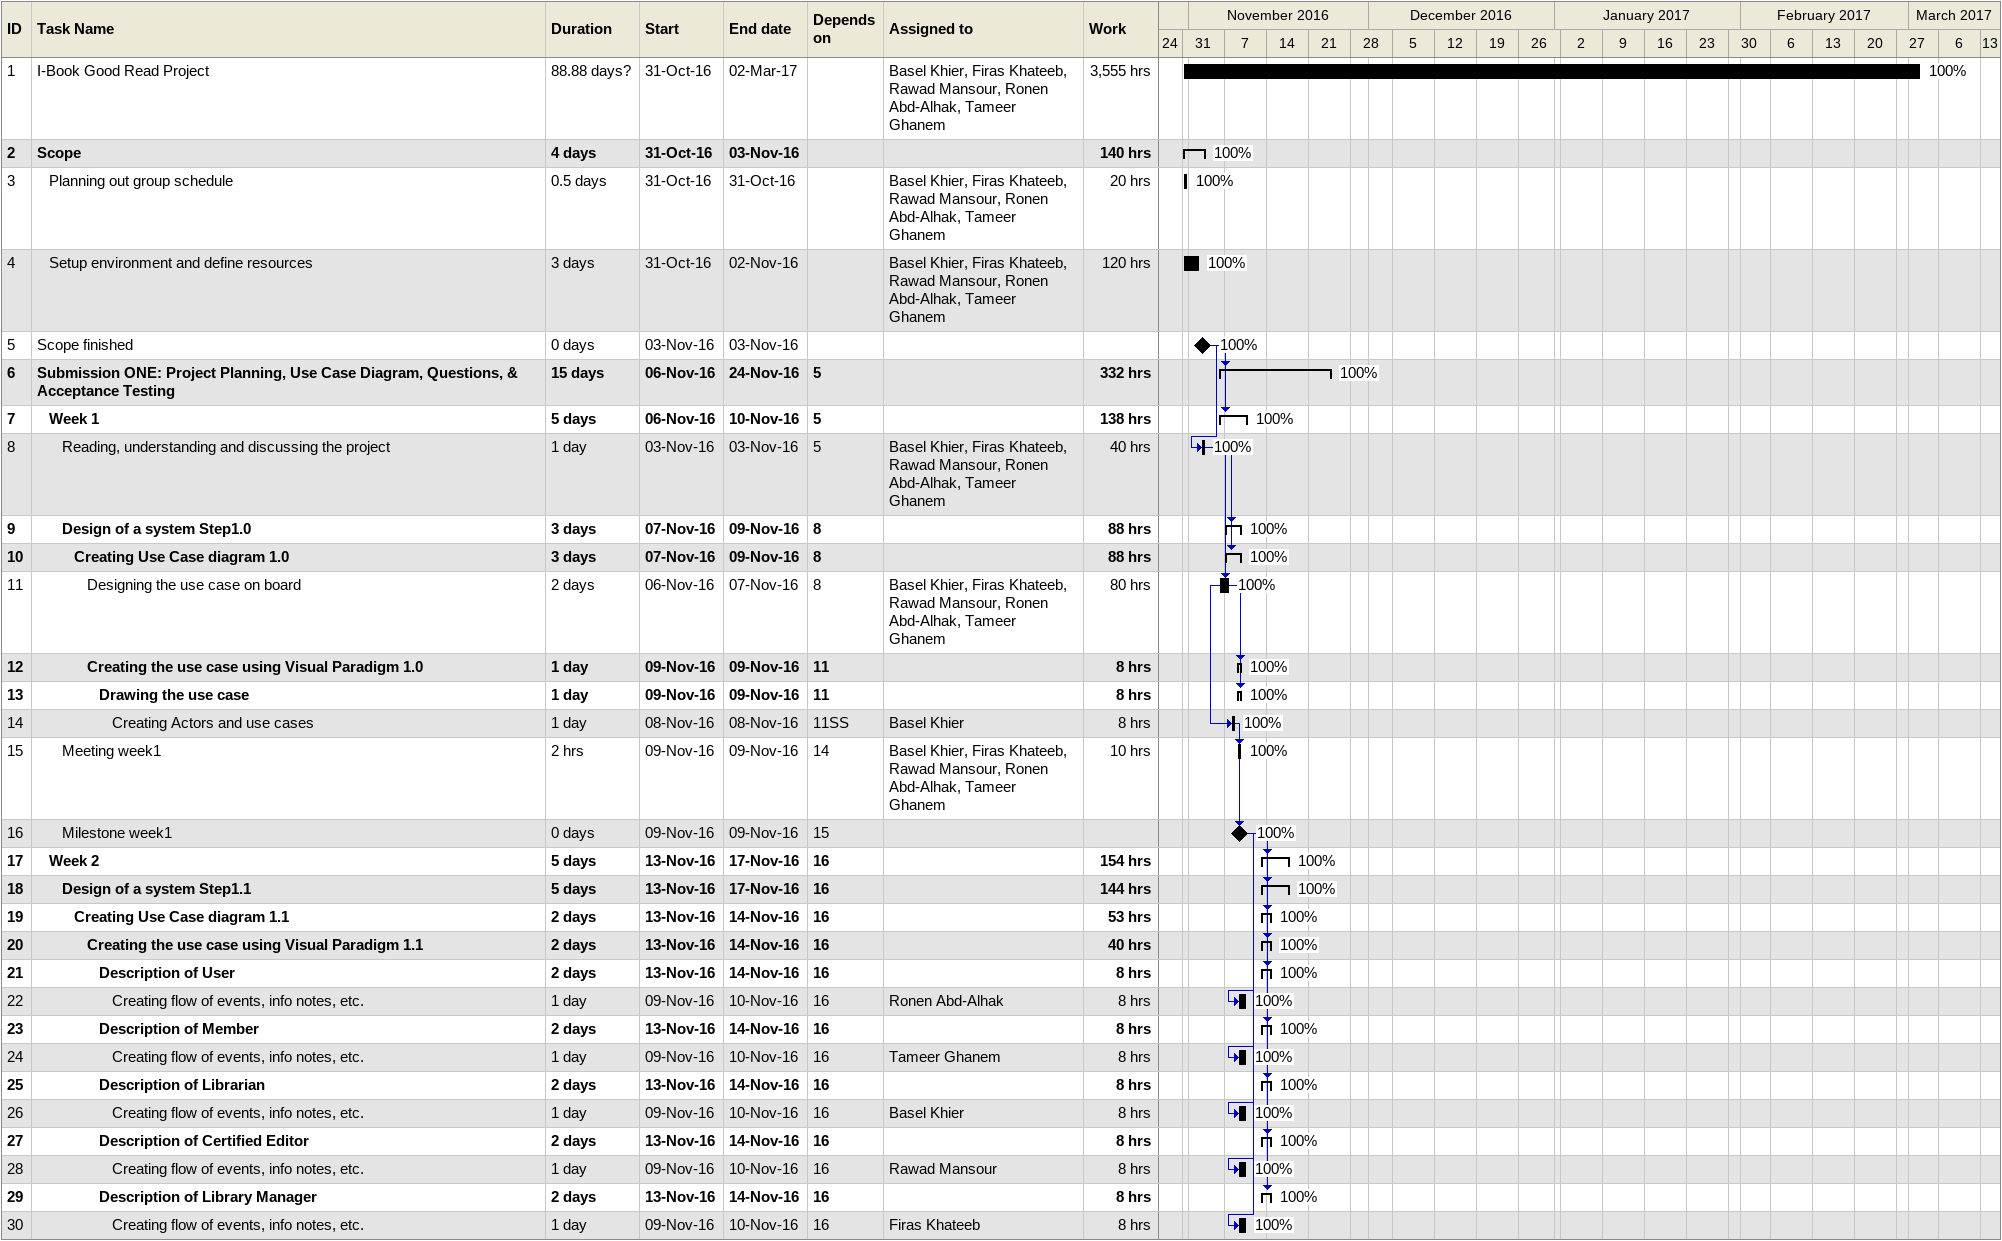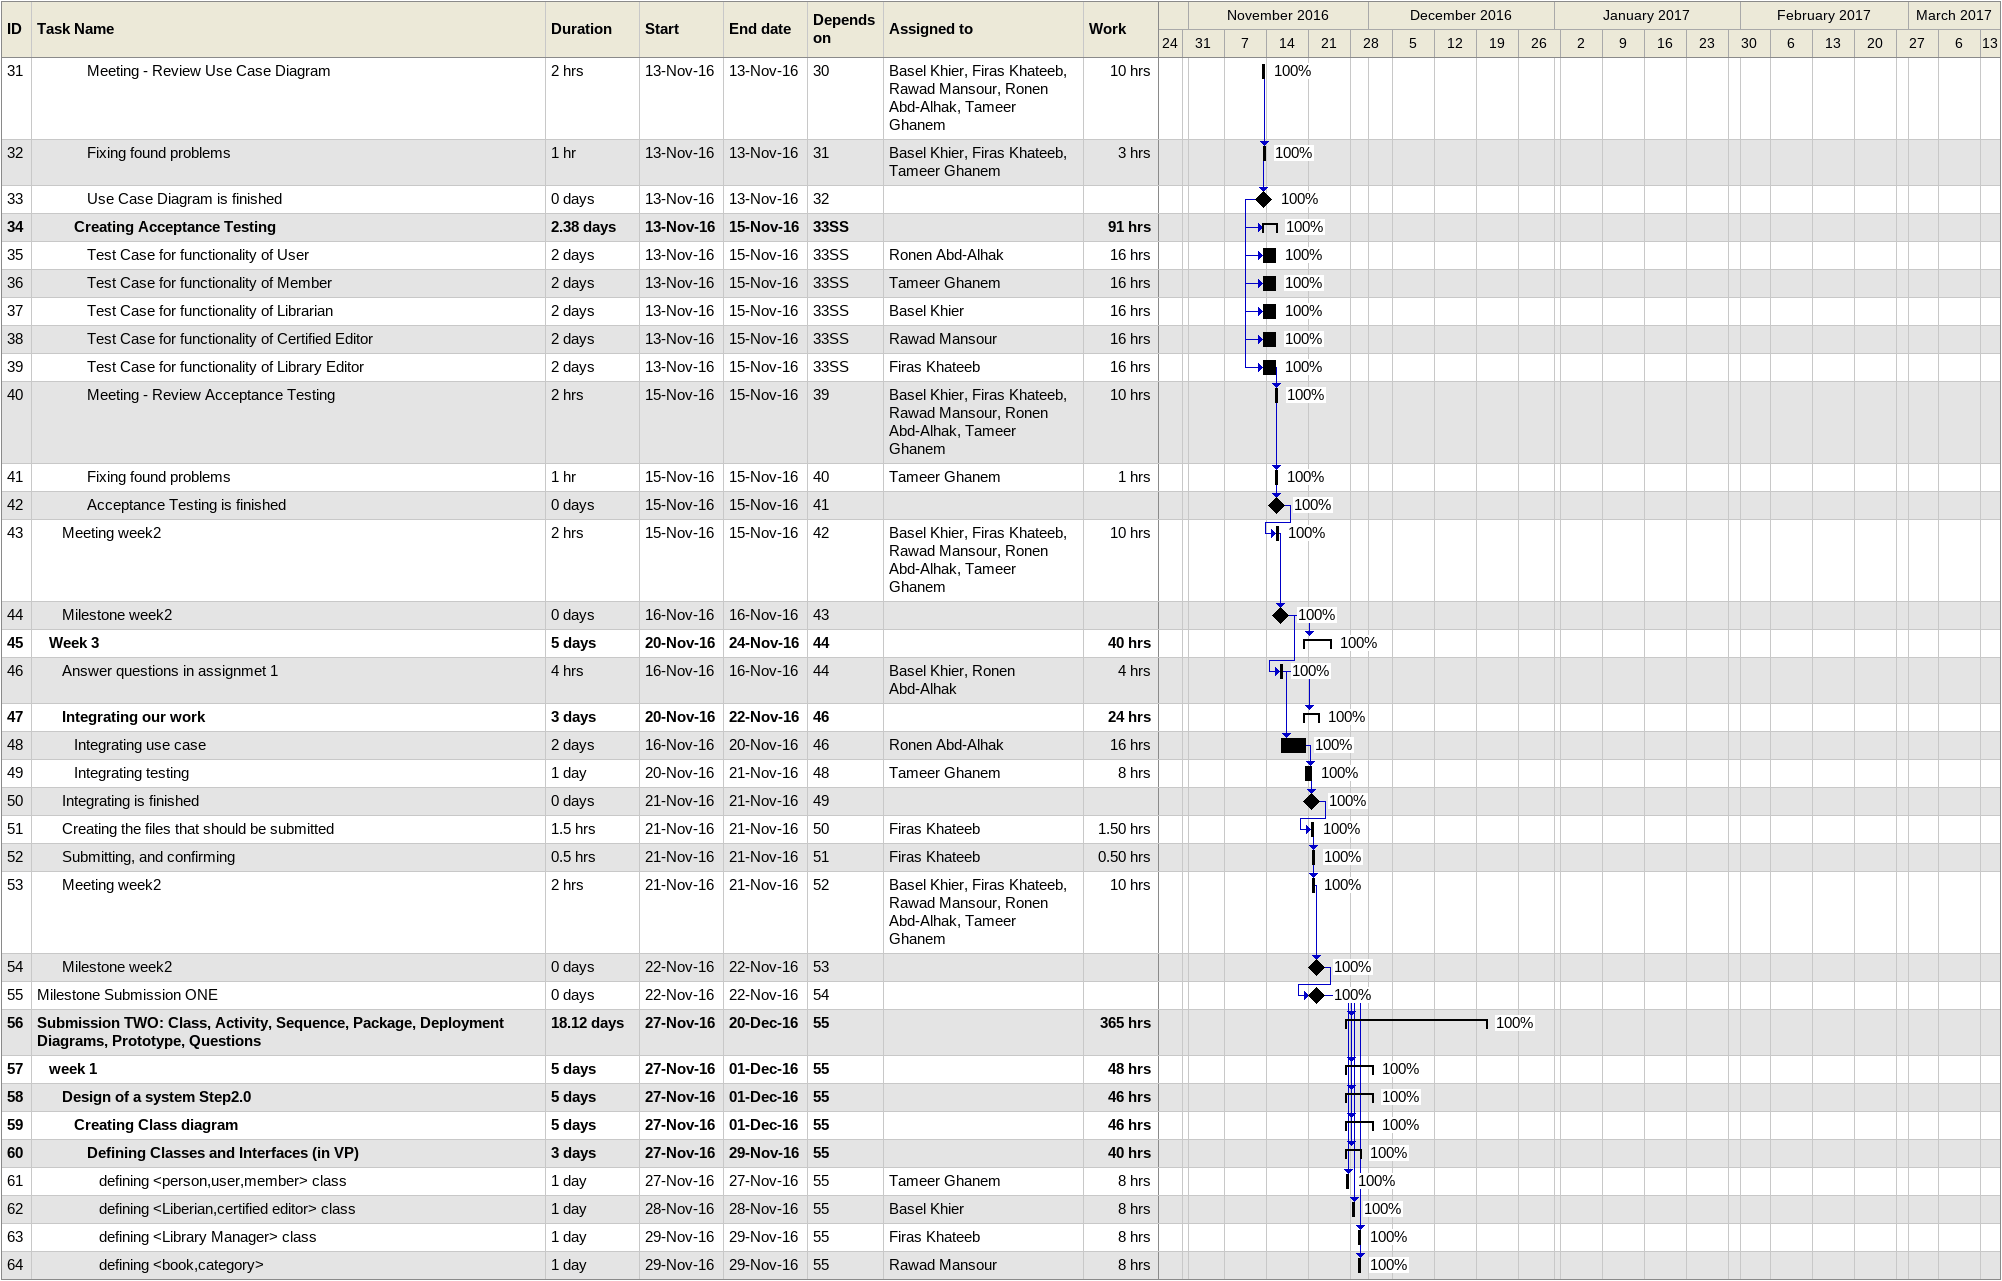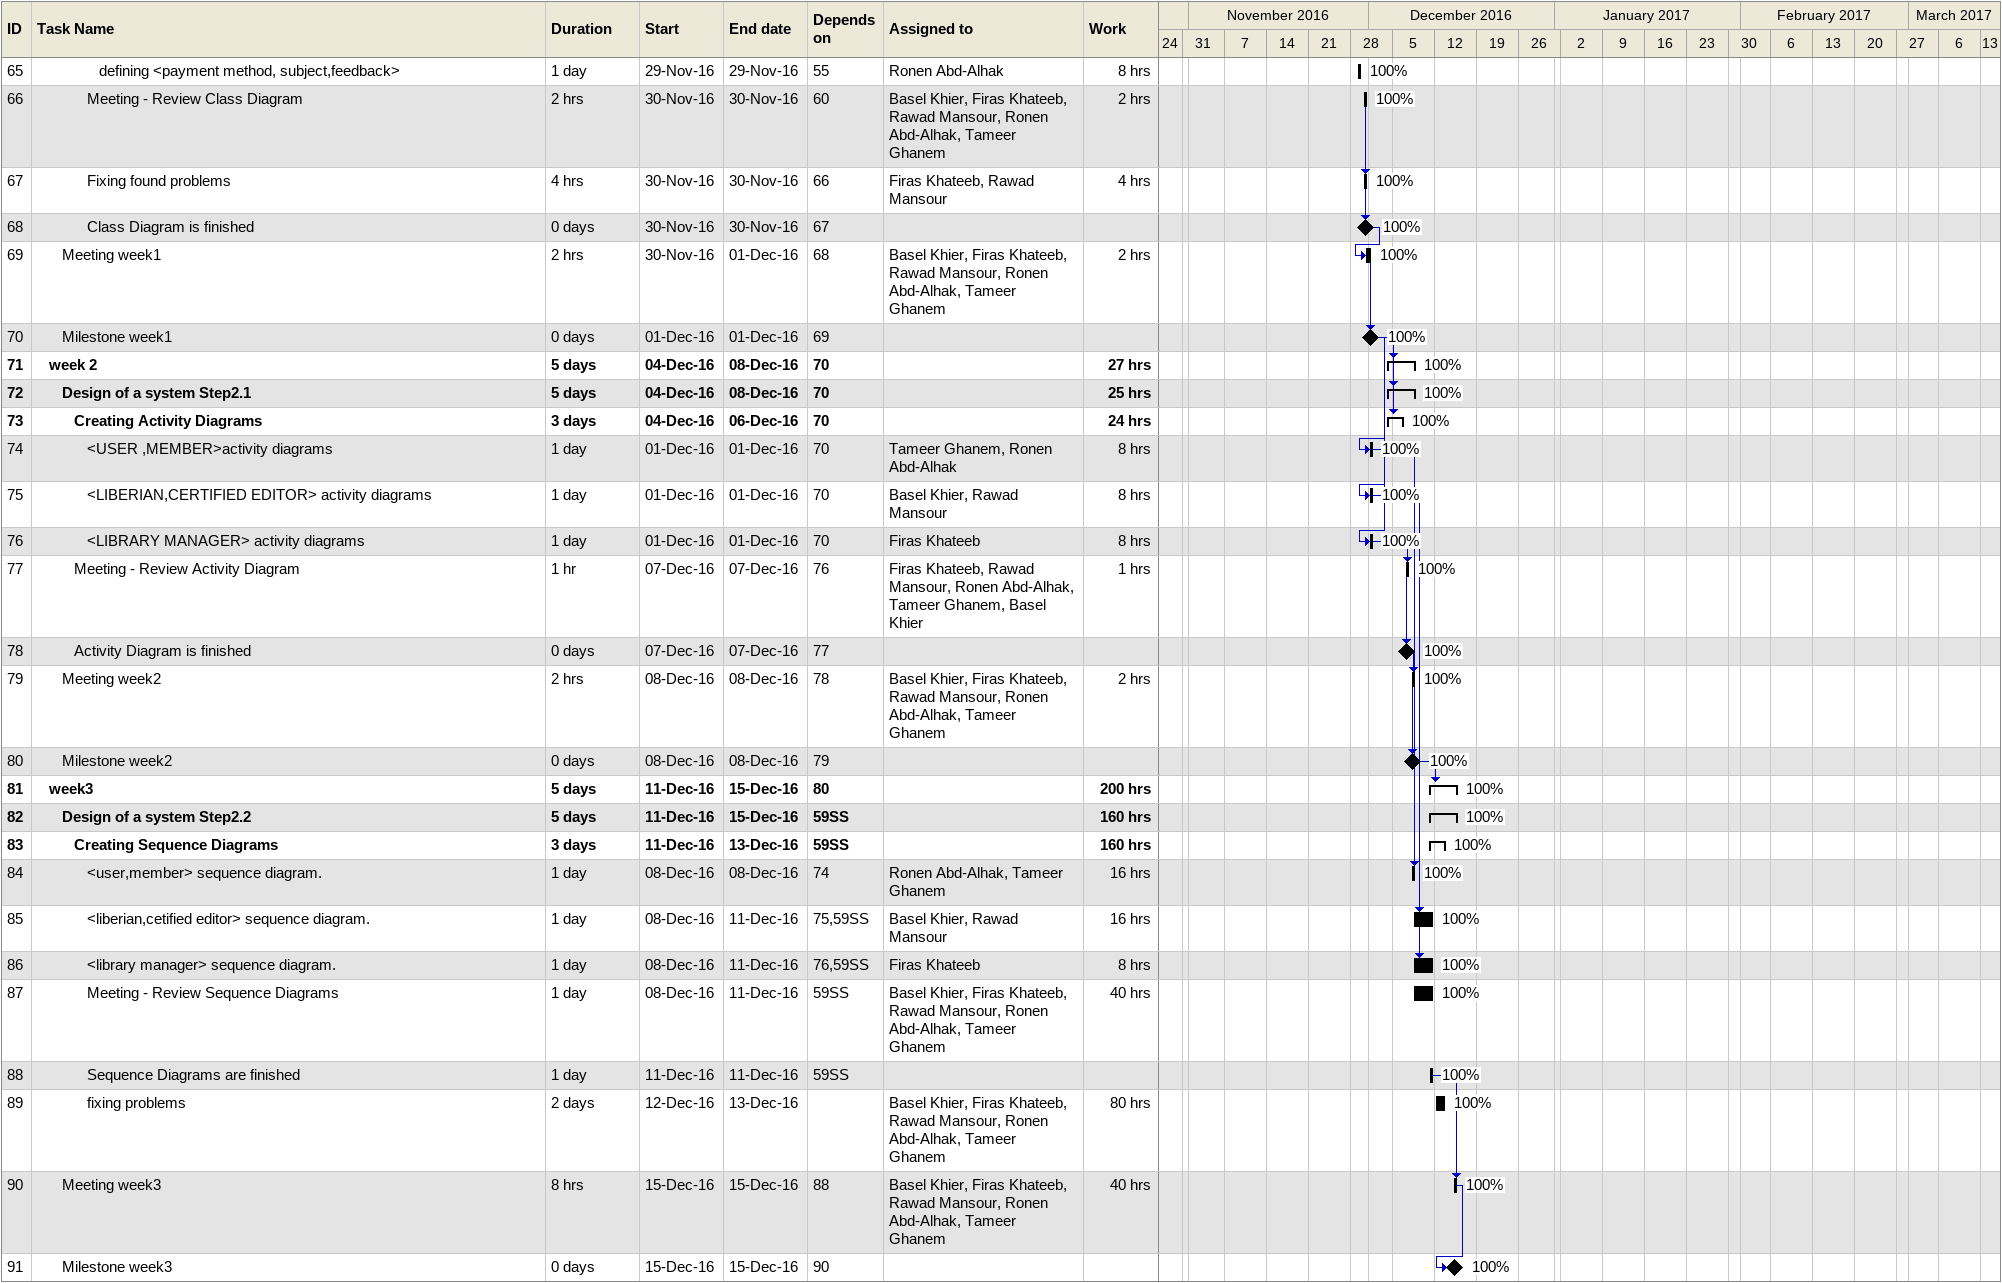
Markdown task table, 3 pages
| ID | Level | Task | Duration | Start | Finish | Predecessors | Resources | % complete | Work (h) |
|---|---|---|---|---|---|---|---|---|---|
| 1 | 1 | I-Book Good Read Project | 88.88d? | 2016-10-31 | 2017-03-02 |  | Basel Khier, Firas Khateeb, Rawad Mansour, Ronen Abd-Alhak, Tameer Ghanem | 100 | 3555 |
| 2 | 1 | **Scope** | 4d | 2016-10-31 | 2016-11-03 |  |  | 100 | 140 |
| 3 | 2 | Planning out group schedule | 0.5d | 2016-10-31 | 2016-10-31 |  | Basel Khier, Firas Khateeb, Rawad Mansour, Ronen Abd-Alhak, Tameer Ghanem | 100 | 20 |
| 4 | 2 | Setup environment and define resources | 3d | 2016-10-31 | 2016-11-02 |  | Basel Khier, Firas Khateeb, Rawad Mansour, Ronen Abd-Alhak, Tameer Ghanem | 100 | 120 |
| 5 | 1 | Scope finished | 0d | 2016-11-03 | 2016-11-03 |  |  | 100 |  |
| 6 | 1 | **Submission ONE: Project Planning, Use Case Diagram, Questions, & Acceptance Testing** | 15d | 2016-11-06 | 2016-11-24 | 5 |  | 100 | 332 |
| 7 | 2 | **Week 1** | 5d | 2016-11-06 | 2016-11-10 | 5 |  | 100 | 138 |
| 8 | 3 | Reading, understanding and discussing the project | 1d | 2016-11-03 | 2016-11-03 | 5 | Basel Khier, Firas Khateeb, Rawad Mansour, Ronen Abd-Alhak, Tameer Ghanem | 100 | 40 |
| 9 | 3 | **Design of a system Step1.0** | 3d | 2016-11-07 | 2016-11-09 | 8 |  | 100 | 88 |
| 10 | 4 | **Creating Use Case diagram 1.0** | 3d | 2016-11-07 | 2016-11-09 | 8 |  | 100 | 88 |
| 11 | 5 | Designing the use case on board | 2d | 2016-11-06 | 2016-11-07 | 8 | Basel Khier, Firas Khateeb, Rawad Mansour, Ronen Abd-Alhak, Tameer Ghanem | 100 | 80 |
| 12 | 5 | **Creating the use case using Visual Paradigm 1.0** | 1d | 2016-11-09 | 2016-11-09 | 11 |  | 100 | 8 |
| 13 | 6 | **Drawing the use case** | 1d | 2016-11-09 | 2016-11-09 | 11 |  | 100 | 8 |
| 14 | 7 | Creating Actors and use cases | 1d | 2016-11-08 | 2016-11-08 | 11SS | Basel Khier | 100 | 8 |
| 15 | 3 | Meeting week1 | 2h | 2016-11-09 | 2016-11-09 | 14 | Basel Khier, Firas Khateeb, Rawad Mansour, Ronen Abd-Alhak, Tameer Ghanem | 100 | 10 |
| 16 | 3 | Milestone week1 | 0d | 2016-11-09 | 2016-11-09 | 15 |  | 100 |  |
| 17 | 2 | **Week 2** | 5d | 2016-11-13 | 2016-11-17 | 16 |  | 100 | 154 |
| 18 | 3 | **Design of a system Step1.1** | 5d | 2016-11-13 | 2016-11-17 | 16 |  | 100 | 144 |
| 19 | 4 | **Creating Use Case diagram 1.1** | 2d | 2016-11-13 | 2016-11-14 | 16 |  | 100 | 53 |
| 20 | 5 | **Creating the use case using Visual Paradigm 1.1** | 2d | 2016-11-13 | 2016-11-14 | 16 |  | 100 | 40 |
| 21 | 6 | **Description of User** | 2d | 2016-11-13 | 2016-11-14 | 16 |  | 100 | 8 |
| 22 | 7 | Creating flow of events, info notes, etc. | 1d | 2016-11-09 | 2016-11-10 | 16 | Ronen Abd-Alhak | 100 | 8 |
| 23 | 6 | **Description of Member** | 2d | 2016-11-13 | 2016-11-14 | 16 |  | 100 | 8 |
| 24 | 7 | Creating flow of events, info notes, etc. | 1d | 2016-11-09 | 2016-11-10 | 16 | Tameer Ghanem | 100 | 8 |
| 25 | 6 | **Description of Librarian** | 2d | 2016-11-13 | 2016-11-14 | 16 |  | 100 | 8 |
| 26 | 7 | Creating flow of events, info notes, etc. | 1d | 2016-11-09 | 2016-11-10 | 16 | Basel Khier | 100 | 8 |
| 27 | 6 | **Description of Certified Editor** | 2d | 2016-11-13 | 2016-11-14 | 16 |  | 100 | 8 |
| 28 | 7 | Creating flow of events, info notes, etc. | 1d | 2016-11-09 | 2016-11-10 | 16 | Rawad Mansour | 100 | 8 |
| 29 | 6 | **Description of Library Manager** | 2d | 2016-11-13 | 2016-11-14 | 16 |  | 100 | 8 |
| 30 | 7 | Creating flow of events, info notes, etc. | 1d | 2016-11-09 | 2016-11-10 | 16 | Firas Khateeb | 100 | 8 |
| 31 | 5 | Meeting - Review Use Case Diagram | 2h | 2016-11-13 | 2016-11-13 | 30 | Basel Khier, Firas Khateeb, Rawad Mansour, Ronen Abd-Alhak, Tameer Ghanem | 100 | 10 |
| 32 | 5 | Fixing found problems | 1h | 2016-11-13 | 2016-11-13 | 31 | Basel Khier, Firas Khateeb, Tameer Ghanem | 100 | 3 |
| 33 | 5 | Use Case Diagram is finished | 0d | 2016-11-13 | 2016-11-13 | 32 |  | 100 |  |
| 34 | 4 | **Creating Acceptance Testing** | 2.38d | 2016-11-13 | 2016-11-15 | 33SS |  | 100 | 91 |
| 35 | 5 | Test Case for functionality of User | 2d | 2016-11-13 | 2016-11-15 | 33SS | Ronen Abd-Alhak | 100 | 16 |
| 36 | 5 | Test Case for functionality of Member | 2d | 2016-11-13 | 2016-11-15 | 33SS | Tameer Ghanem | 100 | 16 |
| 37 | 5 | Test Case for functionality of Librarian | 2d | 2016-11-13 | 2016-11-15 | 33SS | Basel Khier | 100 | 16 |
| 38 | 5 | Test Case for functionality of Certified Editor | 2d | 2016-11-13 | 2016-11-15 | 33SS | Rawad Mansour | 100 | 16 |
| 39 | 5 | Test Case for functionality of Library Editor | 2d | 2016-11-13 | 2016-11-15 | 33SS | Firas Khateeb | 100 | 16 |
| 40 | 5 | Meeting - Review Acceptance Testing | 2h | 2016-11-15 | 2016-11-15 | 39 | Basel Khier, Firas Khateeb, Rawad Mansour, Ronen Abd-Alhak, Tameer Ghanem | 100 | 10 |
| 41 | 5 | Fixing found problems | 1h | 2016-11-15 | 2016-11-15 | 40 | Tameer Ghanem | 100 | 1 |
| 42 | 5 | Acceptance Testing is finished | 0d | 2016-11-15 | 2016-11-15 | 41 |  | 100 |  |
| 43 | 3 | Meeting week2 | 2h | 2016-11-15 | 2016-11-15 | 42 | Basel Khier, Firas Khateeb, Rawad Mansour, Ronen Abd-Alhak, Tameer Ghanem | 100 | 10 |
| 44 | 3 | Milestone week2 | 0d | 2016-11-16 | 2016-11-16 | 43 |  | 100 |  |
| 45 | 2 | **Week 3** | 5d | 2016-11-20 | 2016-11-24 | 44 |  | 100 | 40 |
| 46 | 3 | Answer questions in assignmet 1 | 4h | 2016-11-16 | 2016-11-16 | 44 | Basel Khier, Ronen Abd-Alhak | 100 | 4 |
| 47 | 3 | **Integrating our work** | 3d | 2016-11-20 | 2016-11-22 | 46 |  | 100 | 24 |
| 48 | 4 | Integrating use case | 2d | 2016-11-16 | 2016-11-20 | 46 | Ronen Abd-Alhak | 100 | 16 |
| 49 | 4 | Integrating testing | 1d | 2016-11-20 | 2016-11-21 | 48 | Tameer Ghanem | 100 | 8 |
| 50 | 3 | Integrating is finished | 0d | 2016-11-21 | 2016-11-21 | 49 |  | 100 |  |
| 51 | 3 | Creating the files that should be submitted | 1.5h | 2016-11-21 | 2016-11-21 | 50 | Firas Khateeb | 100 | 1.50 |
| 52 | 3 | Submitting, and confirming | 0.5h | 2016-11-21 | 2016-11-21 | 51 | Firas Khateeb | 100 | 0.50 |
| 53 | 3 | Meeting week2 | 2h | 2016-11-21 | 2016-11-21 | 52 | Basel Khier, Firas Khateeb, Rawad Mansour, Ronen Abd-Alhak, Tameer Ghanem | 100 | 10 |
| 54 | 3 | Milestone week2 | 0d | 2016-11-22 | 2016-11-22 | 53 |  | 100 |  |
| 55 | 1 | Milestone Submission ONE | 0d | 2016-11-22 | 2016-11-22 | 54 |  | 100 |  |
| 56 | 1 | **Submission TWO: Class, Activity, Sequence, Package, Deployment Diagrams, Prototype, Questions** | 18.12d | 2016-11-27 | 2016-12-20 | 55 |  | 100 | 365 |
| 57 | 2 | **week 1** | 5d | 2016-11-27 | 2016-12-01 | 55 |  | 100 | 48 |
| 58 | 3 | **Design of a system Step2.0** | 5d | 2016-11-27 | 2016-12-01 | 55 |  | 100 | 46 |
| 59 | 4 | **Creating Class diagram** | 5d | 2016-11-27 | 2016-12-01 | 55 |  | 100 | 46 |
| 60 | 5 | **Defining Classes and Interfaces (in VP)** | 3d | 2016-11-27 | 2016-11-29 | 55 |  | 100 | 40 |
| 61 | 6 | defining <person,user,member> class | 1d | 2016-11-27 | 2016-11-27 | 55 | Tameer Ghanem | 100 | 8 |
| 62 | 6 | defining <Liberian,certified editor> class | 1d | 2016-11-28 | 2016-11-28 | 55 | Basel Khier | 100 | 8 |
| 63 | 6 | defining <Library Manager> class | 1d | 2016-11-29 | 2016-11-29 | 55 | Firas Khateeb | 100 | 8 |
| 64 | 6 | defining <book,category> | 1d | 2016-11-29 | 2016-11-29 | 55 | Rawad Mansour | 100 | 8 |
| 65 | 6 | defining <payment method, subject,feedback> | 1d | 2016-11-29 | 2016-11-29 | 55 | Ronen Abd-Alhak | 100 | 8 |
| 66 | 5 | Meeting - Review Class Diagram | 2h | 2016-11-30 | 2016-11-30 | 60 | Basel Khier, Firas Khateeb, Rawad Mansour, Ronen Abd-Alhak, Tameer Ghanem | 100 | 2 |
| 67 | 5 | Fixing found problems | 4h | 2016-11-30 | 2016-11-30 | 66 | Firas Khateeb, Rawad Mansour | 100 | 4 |
| 68 | 5 | Class Diagram is finished | 0d | 2016-11-30 | 2016-11-30 | 67 |  | 100 |  |
| 69 | 3 | Meeting week1 | 2h | 2016-11-30 | 2016-12-01 | 68 | Basel Khier, Firas Khateeb, Rawad Mansour, Ronen Abd-Alhak, Tameer Ghanem | 100 | 2 |
| 70 | 3 | Milestone week1 | 0d | 2016-12-01 | 2016-12-01 | 69 |  | 100 |  |
| 71 | 2 | **week 2** | 5d | 2016-12-04 | 2016-12-08 | 70 |  | 100 | 27 |
| 72 | 3 | **Design of a system Step2.1** | 5d | 2016-12-04 | 2016-12-08 | 70 |  | 100 | 25 |
| 73 | 4 | **Creating Activity Diagrams** | 3d | 2016-12-04 | 2016-12-06 | 70 |  | 100 | 24 |
| 74 | 5 | <USER ,MEMBER>activity diagrams | 1d | 2016-12-01 | 2016-12-01 | 70 | Tameer Ghanem, Ronen Abd-Alhak | 100 | 8 |
| 75 | 5 | <LIBERIAN,CERTIFIED EDITOR> activity diagrams | 1d | 2016-12-01 | 2016-12-01 | 70 | Basel Khier, Rawad Mansour | 100 | 8 |
| 76 | 5 | <LIBRARY MANAGER> activity diagrams | 1d | 2016-12-01 | 2016-12-01 | 70 | Firas Khateeb | 100 | 8 |
| 77 | 4 | Meeting - Review Activity Diagram | 1h | 2016-12-07 | 2016-12-07 | 76 | Firas Khateeb, Rawad Mansour, Ronen Abd-Alhak, Tameer Ghanem, Basel Khier | 100 | 1 |
| 78 | 4 | Activity Diagram is finished | 0d | 2016-12-07 | 2016-12-07 | 77 |  | 100 |  |
| 79 | 3 | Meeting week2 | 2h | 2016-12-08 | 2016-12-08 | 78 | Basel Khier, Firas Khateeb, Rawad Mansour, Ronen Abd-Alhak, Tameer Ghanem | 100 | 2 |
| 80 | 3 | Milestone week2 | 0d | 2016-12-08 | 2016-12-08 | 79 |  | 100 |  |
| 81 | 2 | **week3** | 5d | 2016-12-11 | 2016-12-15 | 80 |  | 100 | 200 |
| 82 | 3 | **Design of a system Step2.2** | 5d | 2016-12-11 | 2016-12-15 | 59SS |  | 100 | 160 |
| 83 | 4 | **Creating Sequence Diagrams** | 3d | 2016-12-11 | 2016-12-13 | 59SS |  | 100 | 160 |
| 84 | 5 | <user,member> sequence diagram. | 1d | 2016-12-08 | 2016-12-08 | 74 | Ronen Abd-Alhak, Tameer Ghanem | 100 | 16 |
| 85 | 5 | <liberian,cetified editor> sequence diagram. | 1d | 2016-12-08 | 2016-12-11 | 75, 59SS | Basel Khier, Rawad Mansour | 100 | 16 |
| 86 | 5 | <library manager> sequence diagram. | 1d | 2016-12-08 | 2016-12-11 | 76, 59SS | Firas Khateeb | 100 | 8 |
| 87 | 5 | Meeting - Review Sequence Diagrams | 1d | 2016-12-08 | 2016-12-11 | 59SS | Basel Khier, Firas Khateeb, Rawad Mansour, Ronen Abd-Alhak, Tameer Ghanem | 100 | 40 |
| 88 | 5 | Sequence Diagrams are finished | 1d | 2016-12-11 | 2016-12-11 | 59SS |  | 100 |  |
| 89 | 5 | fixing problems | 2d | 2016-12-12 | 2016-12-13 |  | Basel Khier, Firas Khateeb, Rawad Mansour, Ronen Abd-Alhak, Tameer Ghanem | 100 | 80 |
| 90 | 3 | Meeting week3 | 8h | 2016-12-15 | 2016-12-15 | 88 | Basel Khier, Firas Khateeb, Rawad Mansour, Ronen Abd-Alhak, Tameer Ghanem | 100 | 40 |
| 91 | 3 | Milestone week3 | 0d | 2016-12-15 | 2016-12-15 | 90 |  | 100 |  |
